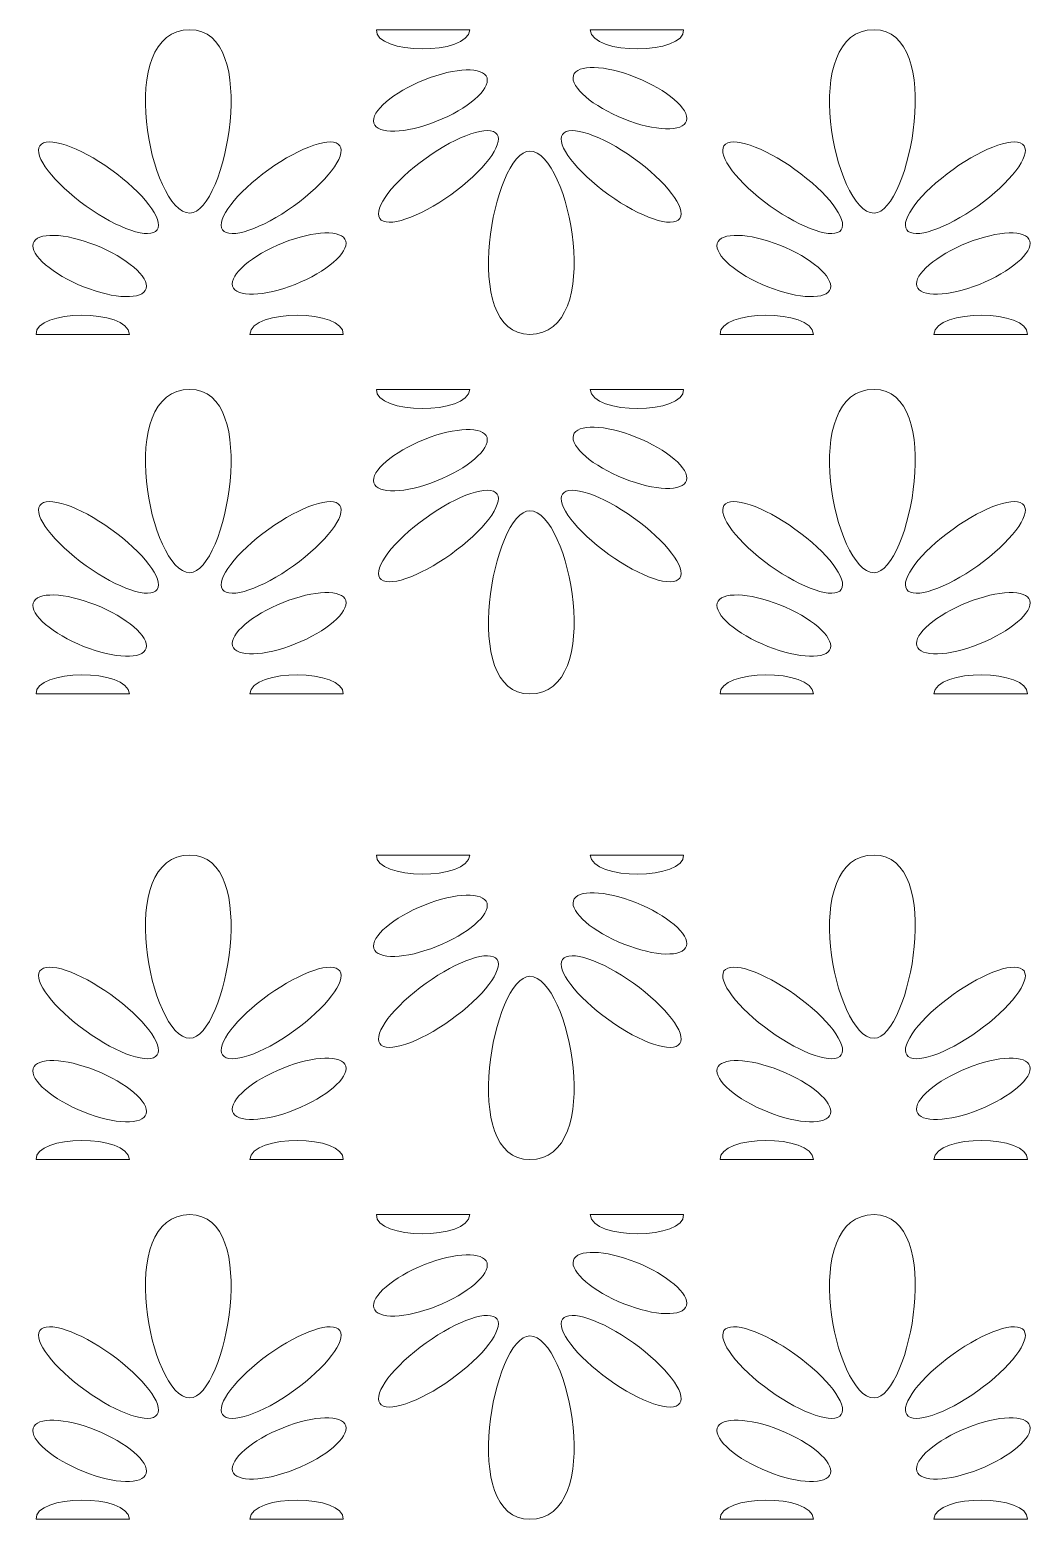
# Model space of a CAD drawing. Header units: centimetres. Extents: x -123 to 123, y -49 to 49.
# Drawn here: x -122.5 to -56.6, y -48.9 to 48.9 of the extents above; entities that cross this region are included whole.
import ezdxf

# ---------------------------------------------------------------- set-up
doc = ezdxf.new("R2010")
doc.units = ezdxf.units.CM
doc.header["$MEASUREMENT"] = 0
doc.layers.add('layer 1', color=7, linetype='Continuous')

msp = doc.modelspace()

# ---------------------------------------------------------------- linework, layer by layer
at = {"layer": 'layer 1', "color": 175, "lineweight": 9}
for points, knots in [([(-93.64413, 48.90033), (-93.74009, 47.18902), (-99.8676, 47.26418), (-99.77555, 48.90033), (-99.77555, 48.90033), (-99.77555, 48.90033), (-93.64413, 48.90033), (-93.64413, 48.90033)], [0, 0, 0, 0, 0.33333333, 0.33333333, 0.33333333, 0.33333333, 1, 1, 1, 1]), ([(-85.73761, 48.90033), (-85.64164, 47.18902), (-79.51414, 47.26418), (-79.60618, 48.90033), (-79.60618, 48.90033), (-79.60618, 48.90033), (-85.73761, 48.90033), (-85.73761, 48.90033)], [0, 0, 0, 0, 0.33333333, 0.33333333, 0.33333333, 0.33333333, 1, 1, 1, 1]), ([(-112.02555, 48.90032), (-107.3539, 48.90032), (-109.65173, 36.86578), (-112.02556, 36.86591), (-112.02556, 36.86591), (-114.64543, 36.86667), (-117.01391, 48.90032), (-112.02555, 48.90032)], [0, 0, 0, 0, 0.33333333, 0.33333333, 0.33333333, 0.33333333, 1, 1, 1, 1]), ([(-67.10219, 48.90032), (-62.43053, 48.90032), (-64.72836, 36.86578), (-67.10219, 36.86591), (-67.10219, 36.86591), (-69.72206, 36.86667), (-72.09054, 48.90032), (-67.10219, 48.90032)], [0, 0, 0, 0, 0.33333333, 0.33333333, 0.33333333, 0.33333333, 1, 1, 1, 1]), ([(-99.94069, 42.77137), (-100.15994, 43.52404), (-98.67528, 44.79755), (-96.62462, 45.61582), (-96.62462, 45.61582), (-94.57395, 46.4341), (-92.73383, 46.48728), (-92.51458, 45.73461), (-92.51458, 45.73461), (-92.29533, 44.98194), (-93.77999, 43.70843), (-95.83066, 42.89015), (-95.83066, 42.89015), (-97.88132, 42.07188), (-99.72145, 42.0187), (-99.94069, 42.77137)], [0, 0, 0, 0, 0.2, 0.2, 0.2, 0.2, 0.4, 0.4, 0.4, 0.4, 0.6, 0.6, 0.6, 0.6, 1, 1, 1, 1]), ([(-79.41541, 42.92927), (-79.19616, 43.68194), (-80.68082, 44.95545), (-82.73148, 45.77372), (-82.73148, 45.77372), (-84.78215, 46.592), (-86.62227, 46.64518), (-86.84152, 45.89251), (-86.84152, 45.89251), (-87.06077, 45.13983), (-85.57611, 43.86633), (-83.52544, 43.04805), (-83.52544, 43.04805), (-81.47478, 42.22978), (-79.63465, 42.17659), (-79.41541, 42.92927)], [0, 0, 0, 0, 0.2, 0.2, 0.2, 0.2, 0.4, 0.4, 0.4, 0.4, 0.6, 0.6, 0.6, 0.6, 1, 1, 1, 1]), ([(-91.95676, 42.1382), (-91.29446, 41.6321), (-92.43614, 39.93915), (-94.50679, 38.35687), (-94.50679, 38.35687), (-96.57744, 36.7746), (-98.79293, 35.90218), (-99.45524, 36.40827), (-99.45524, 36.40827), (-100.11754, 36.91437), (-98.97585, 38.60733), (-96.9052, 40.1896), (-96.9052, 40.1896), (-94.83456, 41.77188), (-92.61906, 42.64429), (-91.95676, 42.1382)], [0, 0, 0, 0, 0.2, 0.2, 0.2, 0.2, 0.4, 0.4, 0.4, 0.4, 0.6, 0.6, 0.6, 0.6, 1, 1, 1, 1]), ([(-87.45708, 42.13821), (-86.79478, 42.6443), (-84.57928, 41.77189), (-82.50864, 40.18961), (-82.50864, 40.18961), (-80.43799, 38.60734), (-79.2963, 36.91438), (-79.95861, 36.40829), (-79.95861, 36.40829), (-80.62091, 35.90219), (-82.8364, 36.77461), (-84.90705, 38.35688), (-84.90705, 38.35688), (-86.97769, 39.93915), (-88.11938, 41.63211), (-87.45708, 42.13821)], [0, 0, 0, 0, 0.2, 0.2, 0.2, 0.2, 0.4, 0.4, 0.4, 0.4, 0.6, 0.6, 0.6, 0.6, 1, 1, 1, 1]), ([(-114.2754, 35.66246), (-114.9377, 35.15637), (-117.15319, 36.02879), (-119.22384, 37.61106), (-119.22384, 37.61106), (-121.29448, 39.19333), (-122.43617, 40.88629), (-121.77387, 41.39239), (-121.77387, 41.39239), (-121.11157, 41.89848), (-118.89607, 41.02607), (-116.82543, 39.44379), (-116.82543, 39.44379), (-114.75478, 37.86152), (-113.61309, 36.16856), (-114.2754, 35.66246)], [0, 0, 0, 0, 0.2, 0.2, 0.2, 0.2, 0.4, 0.4, 0.4, 0.4, 0.6, 0.6, 0.6, 0.6, 1, 1, 1, 1]), ([(-109.77572, 35.66247), (-110.43802, 36.16857), (-109.29633, 37.86153), (-107.22568, 39.4438), (-107.22568, 39.4438), (-105.15503, 41.02608), (-102.93954, 41.89849), (-102.27724, 41.3924), (-102.27724, 41.3924), (-101.61493, 40.8863), (-102.75662, 39.19334), (-104.82727, 37.61107), (-104.82727, 37.61107), (-106.89792, 36.02879), (-109.11341, 35.15638), (-109.77572, 35.66247)], [0, 0, 0, 0, 0.2, 0.2, 0.2, 0.2, 0.4, 0.4, 0.4, 0.4, 0.6, 0.6, 0.6, 0.6, 1, 1, 1, 1]), ([(-69.35203, 35.66246), (-70.01433, 35.15637), (-72.22982, 36.02879), (-74.30047, 37.61106), (-74.30047, 37.61106), (-76.37111, 39.19333), (-77.5128, 40.88629), (-76.8505, 41.39239), (-76.8505, 41.39239), (-76.1882, 41.89848), (-73.9727, 41.02607), (-71.90206, 39.44379), (-71.90206, 39.44379), (-69.83141, 37.86152), (-68.68973, 36.16856), (-69.35203, 35.66246)], [0, 0, 0, 0, 0.2, 0.2, 0.2, 0.2, 0.4, 0.4, 0.4, 0.4, 0.6, 0.6, 0.6, 0.6, 1, 1, 1, 1]), ([(-64.85235, 35.66247), (-65.51465, 36.16857), (-64.37296, 37.86153), (-62.30231, 39.4438), (-62.30231, 39.4438), (-60.23167, 41.02608), (-58.01617, 41.89849), (-57.35387, 41.3924), (-57.35387, 41.3924), (-56.69157, 40.8863), (-57.83325, 39.19334), (-59.9039, 37.61107), (-59.9039, 37.61107), (-61.97455, 36.02879), (-64.19004, 35.15638), (-64.85235, 35.66247)], [0, 0, 0, 0, 0.2, 0.2, 0.2, 0.2, 0.4, 0.4, 0.4, 0.4, 0.6, 0.6, 0.6, 0.6, 1, 1, 1, 1]), ([(-89.70692, 28.90035), (-94.37857, 28.90035), (-92.08075, 40.93489), (-89.70692, 40.93476), (-89.70692, 40.93476), (-87.08705, 40.934), (-84.71856, 28.90035), (-89.70692, 28.90035)], [0, 0, 0, 0, 0.33333333, 0.33333333, 0.33333333, 0.33333333, 1, 1, 1, 1]), ([(-122.31707, 34.8714), (-122.53631, 34.11873), (-121.05166, 32.84523), (-119.00099, 32.02695), (-119.00099, 32.02695), (-116.95033, 31.20867), (-115.1102, 31.15549), (-114.89095, 31.90816), (-114.89095, 31.90816), (-114.67171, 32.66084), (-116.15637, 33.93434), (-118.20703, 34.75262), (-118.20703, 34.75262), (-120.2577, 35.5709), (-122.09782, 35.62408), (-122.31707, 34.8714)], [0, 0, 0, 0, 0.2, 0.2, 0.2, 0.2, 0.4, 0.4, 0.4, 0.4, 0.6, 0.6, 0.6, 0.6, 1, 1, 1, 1]), ([(-101.79178, 35.0293), (-101.57253, 34.27663), (-103.05719, 33.00312), (-105.10786, 32.18485), (-105.10786, 32.18485), (-107.15852, 31.36657), (-108.99865, 31.31339), (-109.21789, 32.06606), (-109.21789, 32.06606), (-109.43714, 32.81874), (-107.95248, 34.09224), (-105.90182, 34.91052), (-105.90182, 34.91052), (-103.85115, 35.72879), (-102.01103, 35.78197), (-101.79178, 35.0293)], [0, 0, 0, 0, 0.2, 0.2, 0.2, 0.2, 0.4, 0.4, 0.4, 0.4, 0.6, 0.6, 0.6, 0.6, 1, 1, 1, 1]), ([(-77.3937, 34.8714), (-77.61294, 34.11873), (-76.12829, 32.84523), (-74.07762, 32.02695), (-74.07762, 32.02695), (-72.02696, 31.20867), (-70.18683, 31.15549), (-69.96758, 31.90816), (-69.96758, 31.90816), (-69.74834, 32.66084), (-71.233, 33.93434), (-73.28366, 34.75262), (-73.28366, 34.75262), (-75.33433, 35.5709), (-77.17445, 35.62408), (-77.3937, 34.8714)], [0, 0, 0, 0, 0.2, 0.2, 0.2, 0.2, 0.4, 0.4, 0.4, 0.4, 0.6, 0.6, 0.6, 0.6, 1, 1, 1, 1]), ([(-56.86841, 35.0293), (-56.64916, 34.27663), (-58.13382, 33.00312), (-60.18449, 32.18485), (-60.18449, 32.18485), (-62.23515, 31.36657), (-64.07528, 31.31339), (-64.29452, 32.06606), (-64.29452, 32.06606), (-64.51377, 32.81874), (-63.02911, 34.09224), (-60.97845, 34.91052), (-60.97845, 34.91052), (-58.92778, 35.72879), (-57.08766, 35.78197), (-56.86841, 35.0293)], [0, 0, 0, 0, 0.2, 0.2, 0.2, 0.2, 0.4, 0.4, 0.4, 0.4, 0.6, 0.6, 0.6, 0.6, 1, 1, 1, 1]), ([(-115.99487, 28.90034), (-116.09083, 30.61165), (-122.21834, 30.53649), (-122.12629, 28.90034), (-122.12629, 28.90034), (-122.12629, 28.90034), (-115.99487, 28.90034), (-115.99487, 28.90034)], [0, 0, 0, 0, 0.33333333, 0.33333333, 0.33333333, 0.33333333, 1, 1, 1, 1]), ([(-108.08834, 28.90034), (-107.99238, 30.61165), (-101.86487, 30.53649), (-101.95692, 28.90034), (-101.95692, 28.90034), (-101.95692, 28.90034), (-108.08834, 28.90034), (-108.08834, 28.90034)], [0, 0, 0, 0, 0.33333333, 0.33333333, 0.33333333, 0.33333333, 1, 1, 1, 1]), ([(-71.0715, 28.90034), (-71.16746, 30.61165), (-77.29497, 30.53649), (-77.20292, 28.90034), (-77.20292, 28.90034), (-77.20292, 28.90034), (-71.0715, 28.90034), (-71.0715, 28.90034)], [0, 0, 0, 0, 0.33333333, 0.33333333, 0.33333333, 0.33333333, 1, 1, 1, 1]), ([(-63.16497, 28.90034), (-63.06901, 30.61165), (-56.94151, 30.53649), (-57.03355, 28.90034), (-57.03355, 28.90034), (-57.03355, 28.90034), (-63.16497, 28.90034), (-63.16497, 28.90034)], [0, 0, 0, 0, 0.33333333, 0.33333333, 0.33333333, 0.33333333, 1, 1, 1, 1]), ([(-112.02555, 25.28634), (-107.3539, 25.28634), (-109.65173, 13.2518), (-112.02556, 13.25193), (-112.02556, 13.25193), (-114.64543, 13.25269), (-117.01391, 25.28634), (-112.02555, 25.28634)], [0, 0, 0, 0, 0.33333333, 0.33333333, 0.33333333, 0.33333333, 1, 1, 1, 1]), ([(-93.64413, 25.28635), (-93.74009, 23.57504), (-99.8676, 23.6502), (-99.77555, 25.28635), (-99.77555, 25.28635), (-99.77555, 25.28635), (-93.64413, 25.28635), (-93.64413, 25.28635)], [0, 0, 0, 0, 0.33333333, 0.33333333, 0.33333333, 0.33333333, 1, 1, 1, 1]), ([(-85.73761, 25.28635), (-85.64164, 23.57504), (-79.51414, 23.6502), (-79.60618, 25.28635), (-79.60618, 25.28635), (-79.60618, 25.28635), (-85.73761, 25.28635), (-85.73761, 25.28635)], [0, 0, 0, 0, 0.33333333, 0.33333333, 0.33333333, 0.33333333, 1, 1, 1, 1]), ([(-67.10219, 25.28634), (-62.43053, 25.28634), (-64.72836, 13.2518), (-67.10219, 13.25193), (-67.10219, 13.25193), (-69.72206, 13.25269), (-72.09054, 25.28634), (-67.10219, 25.28634)], [0, 0, 0, 0, 0.33333333, 0.33333333, 0.33333333, 0.33333333, 1, 1, 1, 1]), ([(-99.94069, 19.15739), (-100.15994, 19.91006), (-98.67528, 21.18357), (-96.62462, 22.00184), (-96.62462, 22.00184), (-94.57395, 22.82012), (-92.73383, 22.8733), (-92.51458, 22.12063), (-92.51458, 22.12063), (-92.29533, 21.36796), (-93.77999, 20.09445), (-95.83066, 19.27617), (-95.83066, 19.27617), (-97.88132, 18.4579), (-99.72145, 18.40472), (-99.94069, 19.15739)], [0, 0, 0, 0, 0.2, 0.2, 0.2, 0.2, 0.4, 0.4, 0.4, 0.4, 0.6, 0.6, 0.6, 0.6, 1, 1, 1, 1]), ([(-79.41541, 19.31529), (-79.19616, 20.06796), (-80.68082, 21.34147), (-82.73148, 22.15974), (-82.73148, 22.15974), (-84.78215, 22.97802), (-86.62227, 23.0312), (-86.84152, 22.27853), (-86.84152, 22.27853), (-87.06077, 21.52585), (-85.57611, 20.25235), (-83.52544, 19.43407), (-83.52544, 19.43407), (-81.47478, 18.6158), (-79.63465, 18.56261), (-79.41541, 19.31529)], [0, 0, 0, 0, 0.2, 0.2, 0.2, 0.2, 0.4, 0.4, 0.4, 0.4, 0.6, 0.6, 0.6, 0.6, 1, 1, 1, 1]), ([(-91.95676, 18.52422), (-91.29446, 18.01812), (-92.43614, 16.32517), (-94.50679, 14.74289), (-94.50679, 14.74289), (-96.57744, 13.16062), (-98.79293, 12.2882), (-99.45524, 12.79429), (-99.45524, 12.79429), (-100.11754, 13.30039), (-98.97585, 14.99335), (-96.9052, 16.57562), (-96.9052, 16.57562), (-94.83456, 18.1579), (-92.61906, 19.03031), (-91.95676, 18.52422)], [0, 0, 0, 0, 0.2, 0.2, 0.2, 0.2, 0.4, 0.4, 0.4, 0.4, 0.6, 0.6, 0.6, 0.6, 1, 1, 1, 1]), ([(-87.45708, 18.52423), (-86.79478, 19.03032), (-84.57928, 18.15791), (-82.50864, 16.57563), (-82.50864, 16.57563), (-80.43799, 14.99336), (-79.2963, 13.3004), (-79.95861, 12.79431), (-79.95861, 12.79431), (-80.62091, 12.28821), (-82.8364, 13.16063), (-84.90705, 14.7429), (-84.90705, 14.7429), (-86.97769, 16.32517), (-88.11938, 18.01813), (-87.45708, 18.52423)], [0, 0, 0, 0, 0.2, 0.2, 0.2, 0.2, 0.4, 0.4, 0.4, 0.4, 0.6, 0.6, 0.6, 0.6, 1, 1, 1, 1]), ([(-114.2754, 12.04848), (-114.9377, 11.54239), (-117.15319, 12.41481), (-119.22384, 13.99708), (-119.22384, 13.99708), (-121.29448, 15.57935), (-122.43617, 17.27231), (-121.77387, 17.77841), (-121.77387, 17.77841), (-121.11157, 18.2845), (-118.89607, 17.41209), (-116.82543, 15.82981), (-116.82543, 15.82981), (-114.75478, 14.24754), (-113.61309, 12.55458), (-114.2754, 12.04848)], [0, 0, 0, 0, 0.2, 0.2, 0.2, 0.2, 0.4, 0.4, 0.4, 0.4, 0.6, 0.6, 0.6, 0.6, 1, 1, 1, 1]), ([(-109.77572, 12.04849), (-110.43802, 12.55459), (-109.29633, 14.24755), (-107.22568, 15.82982), (-107.22568, 15.82982), (-105.15503, 17.4121), (-102.93954, 18.28451), (-102.27724, 17.77842), (-102.27724, 17.77842), (-101.61493, 17.27232), (-102.75662, 15.57936), (-104.82727, 13.99709), (-104.82727, 13.99709), (-106.89792, 12.41481), (-109.11341, 11.5424), (-109.77572, 12.04849)], [0, 0, 0, 0, 0.2, 0.2, 0.2, 0.2, 0.4, 0.4, 0.4, 0.4, 0.6, 0.6, 0.6, 0.6, 1, 1, 1, 1]), ([(-69.35203, 12.04848), (-70.01433, 11.54239), (-72.22982, 12.41481), (-74.30047, 13.99708), (-74.30047, 13.99708), (-76.37111, 15.57935), (-77.5128, 17.27231), (-76.8505, 17.77841), (-76.8505, 17.77841), (-76.1882, 18.2845), (-73.9727, 17.41209), (-71.90206, 15.82981), (-71.90206, 15.82981), (-69.83141, 14.24754), (-68.68973, 12.55458), (-69.35203, 12.04848)], [0, 0, 0, 0, 0.2, 0.2, 0.2, 0.2, 0.4, 0.4, 0.4, 0.4, 0.6, 0.6, 0.6, 0.6, 1, 1, 1, 1]), ([(-64.85235, 12.04849), (-65.51465, 12.55459), (-64.37296, 14.24755), (-62.30231, 15.82982), (-62.30231, 15.82982), (-60.23167, 17.4121), (-58.01617, 18.28451), (-57.35387, 17.77842), (-57.35387, 17.77842), (-56.69157, 17.27232), (-57.83325, 15.57936), (-59.9039, 13.99709), (-59.9039, 13.99709), (-61.97455, 12.41481), (-64.19004, 11.5424), (-64.85235, 12.04849)], [0, 0, 0, 0, 0.2, 0.2, 0.2, 0.2, 0.4, 0.4, 0.4, 0.4, 0.6, 0.6, 0.6, 0.6, 1, 1, 1, 1]), ([(-89.70692, 5.28637), (-94.37857, 5.28637), (-92.08075, 17.32091), (-89.70692, 17.32078), (-89.70692, 17.32078), (-87.08705, 17.32002), (-84.71856, 5.28637), (-89.70692, 5.28637)], [0, 0, 0, 0, 0.33333333, 0.33333333, 0.33333333, 0.33333333, 1, 1, 1, 1]), ([(-122.31707, 11.25742), (-122.53631, 10.50475), (-121.05166, 9.23125), (-119.00099, 8.41297), (-119.00099, 8.41297), (-116.95033, 7.59469), (-115.1102, 7.54151), (-114.89095, 8.29418), (-114.89095, 8.29418), (-114.67171, 9.04686), (-116.15637, 10.32036), (-118.20703, 11.13864), (-118.20703, 11.13864), (-120.2577, 11.95692), (-122.09782, 12.0101), (-122.31707, 11.25742)], [0, 0, 0, 0, 0.2, 0.2, 0.2, 0.2, 0.4, 0.4, 0.4, 0.4, 0.6, 0.6, 0.6, 0.6, 1, 1, 1, 1]), ([(-101.79178, 11.41532), (-101.57253, 10.66265), (-103.05719, 9.38914), (-105.10786, 8.57087), (-105.10786, 8.57087), (-107.15852, 7.75259), (-108.99865, 7.69941), (-109.21789, 8.45208), (-109.21789, 8.45208), (-109.43714, 9.20476), (-107.95248, 10.47826), (-105.90182, 11.29654), (-105.90182, 11.29654), (-103.85115, 12.11481), (-102.01103, 12.16799), (-101.79178, 11.41532)], [0, 0, 0, 0, 0.2, 0.2, 0.2, 0.2, 0.4, 0.4, 0.4, 0.4, 0.6, 0.6, 0.6, 0.6, 1, 1, 1, 1]), ([(-77.3937, 11.25742), (-77.61294, 10.50475), (-76.12829, 9.23125), (-74.07762, 8.41297), (-74.07762, 8.41297), (-72.02696, 7.59469), (-70.18683, 7.54151), (-69.96758, 8.29418), (-69.96758, 8.29418), (-69.74834, 9.04686), (-71.233, 10.32036), (-73.28366, 11.13864), (-73.28366, 11.13864), (-75.33433, 11.95692), (-77.17445, 12.0101), (-77.3937, 11.25742)], [0, 0, 0, 0, 0.2, 0.2, 0.2, 0.2, 0.4, 0.4, 0.4, 0.4, 0.6, 0.6, 0.6, 0.6, 1, 1, 1, 1]), ([(-56.86841, 11.41532), (-56.64916, 10.66265), (-58.13382, 9.38914), (-60.18449, 8.57087), (-60.18449, 8.57087), (-62.23515, 7.75259), (-64.07528, 7.69941), (-64.29452, 8.45208), (-64.29452, 8.45208), (-64.51377, 9.20476), (-63.02911, 10.47826), (-60.97845, 11.29654), (-60.97845, 11.29654), (-58.92778, 12.11481), (-57.08766, 12.16799), (-56.86841, 11.41532)], [0, 0, 0, 0, 0.2, 0.2, 0.2, 0.2, 0.4, 0.4, 0.4, 0.4, 0.6, 0.6, 0.6, 0.6, 1, 1, 1, 1]), ([(-115.99487, 5.28636), (-116.09083, 6.99767), (-122.21834, 6.92251), (-122.12629, 5.28636), (-122.12629, 5.28636), (-122.12629, 5.28636), (-115.99487, 5.28636), (-115.99487, 5.28636)], [0, 0, 0, 0, 0.33333333, 0.33333333, 0.33333333, 0.33333333, 1, 1, 1, 1]), ([(-108.08834, 5.28636), (-107.99238, 6.99767), (-101.86487, 6.92251), (-101.95692, 5.28636), (-101.95692, 5.28636), (-101.95692, 5.28636), (-108.08834, 5.28636), (-108.08834, 5.28636)], [0, 0, 0, 0, 0.33333333, 0.33333333, 0.33333333, 0.33333333, 1, 1, 1, 1]), ([(-71.0715, 5.28636), (-71.16746, 6.99767), (-77.29497, 6.92251), (-77.20292, 5.28636), (-77.20292, 5.28636), (-77.20292, 5.28636), (-71.0715, 5.28636), (-71.0715, 5.28636)], [0, 0, 0, 0, 0.33333333, 0.33333333, 0.33333333, 0.33333333, 1, 1, 1, 1]), ([(-63.16497, 5.28636), (-63.06901, 6.99767), (-56.94151, 6.92251), (-57.03355, 5.28636), (-57.03355, 5.28636), (-57.03355, 5.28636), (-63.16497, 5.28636), (-63.16497, 5.28636)], [0, 0, 0, 0, 0.33333333, 0.33333333, 0.33333333, 0.33333333, 1, 1, 1, 1])]:
    msp.add_open_spline(points, degree=3, knots=knots, dxfattribs=at)
at = {"layer": 'layer 1', "color": 240, "lineweight": 9}
for points, knots in [([(-112.02555, -5.28637), (-107.3539, -5.28637), (-109.65173, -17.32091), (-112.02556, -17.32078), (-112.02556, -17.32078), (-114.64543, -17.32002), (-117.01391, -5.28637), (-112.02555, -5.28637)], [0, 0, 0, 0, 0.33333333, 0.33333333, 0.33333333, 0.33333333, 1, 1, 1, 1]), ([(-93.64413, -5.28636), (-93.74009, -6.99767), (-99.8676, -6.92251), (-99.77555, -5.28636), (-99.77555, -5.28636), (-99.77555, -5.28636), (-93.64413, -5.28636), (-93.64413, -5.28636)], [0, 0, 0, 0, 0.33333333, 0.33333333, 0.33333333, 0.33333333, 1, 1, 1, 1]), ([(-85.73761, -5.28636), (-85.64164, -6.99767), (-79.51414, -6.92251), (-79.60618, -5.28636), (-79.60618, -5.28636), (-79.60618, -5.28636), (-85.73761, -5.28636), (-85.73761, -5.28636)], [0, 0, 0, 0, 0.33333333, 0.33333333, 0.33333333, 0.33333333, 1, 1, 1, 1]), ([(-67.10219, -5.28637), (-62.43053, -5.28637), (-64.72836, -17.32091), (-67.10219, -17.32078), (-67.10219, -17.32078), (-69.72206, -17.32002), (-72.09054, -5.28637), (-67.10219, -5.28637)], [0, 0, 0, 0, 0.33333333, 0.33333333, 0.33333333, 0.33333333, 1, 1, 1, 1]), ([(-99.94069, -11.41532), (-100.15994, -10.66265), (-98.67528, -9.38914), (-96.62462, -8.57087), (-96.62462, -8.57087), (-94.57395, -7.75259), (-92.73383, -7.69941), (-92.51458, -8.45208), (-92.51458, -8.45208), (-92.29533, -9.20475), (-93.77999, -10.47826), (-95.83066, -11.29654), (-95.83066, -11.29654), (-97.88132, -12.11481), (-99.72145, -12.16799), (-99.94069, -11.41532)], [0, 0, 0, 0, 0.2, 0.2, 0.2, 0.2, 0.4, 0.4, 0.4, 0.4, 0.6, 0.6, 0.6, 0.6, 1, 1, 1, 1]), ([(-79.41541, -11.25742), (-79.19616, -10.50475), (-80.68082, -9.23124), (-82.73148, -8.41297), (-82.73148, -8.41297), (-84.78215, -7.59469), (-86.62227, -7.54151), (-86.84152, -8.29418), (-86.84152, -8.29418), (-87.06077, -9.04686), (-85.57611, -10.32036), (-83.52544, -11.13864), (-83.52544, -11.13864), (-81.47478, -11.95691), (-79.63465, -12.0101), (-79.41541, -11.25742)], [0, 0, 0, 0, 0.2, 0.2, 0.2, 0.2, 0.4, 0.4, 0.4, 0.4, 0.6, 0.6, 0.6, 0.6, 1, 1, 1, 1]), ([(-91.95676, -12.04849), (-91.29446, -12.55459), (-92.43614, -14.24754), (-94.50679, -15.82982), (-94.50679, -15.82982), (-96.57744, -17.41209), (-98.79293, -18.28451), (-99.45524, -17.77842), (-99.45524, -17.77842), (-100.11754, -17.27232), (-98.97585, -15.57936), (-96.9052, -13.99709), (-96.9052, -13.99709), (-94.83456, -12.41481), (-92.61906, -11.5424), (-91.95676, -12.04849)], [0, 0, 0, 0, 0.2, 0.2, 0.2, 0.2, 0.4, 0.4, 0.4, 0.4, 0.6, 0.6, 0.6, 0.6, 1, 1, 1, 1]), ([(-87.45708, -12.04848), (-86.79478, -11.54239), (-84.57928, -12.4148), (-82.50864, -13.99708), (-82.50864, -13.99708), (-80.43799, -15.57935), (-79.2963, -17.27231), (-79.95861, -17.7784), (-79.95861, -17.7784), (-80.62091, -18.2845), (-82.8364, -17.41208), (-84.90705, -15.82981), (-84.90705, -15.82981), (-86.97769, -14.24754), (-88.11938, -12.55458), (-87.45708, -12.04848)], [0, 0, 0, 0, 0.2, 0.2, 0.2, 0.2, 0.4, 0.4, 0.4, 0.4, 0.6, 0.6, 0.6, 0.6, 1, 1, 1, 1]), ([(-114.2754, -18.52423), (-114.9377, -19.03032), (-117.15319, -18.1579), (-119.22384, -16.57563), (-119.22384, -16.57563), (-121.29448, -14.99336), (-122.43617, -13.3004), (-121.77387, -12.7943), (-121.77387, -12.7943), (-121.11157, -12.28821), (-118.89607, -13.16062), (-116.82543, -14.7429), (-116.82543, -14.7429), (-114.75478, -16.32517), (-113.61309, -18.01813), (-114.2754, -18.52423)], [0, 0, 0, 0, 0.2, 0.2, 0.2, 0.2, 0.4, 0.4, 0.4, 0.4, 0.6, 0.6, 0.6, 0.6, 1, 1, 1, 1]), ([(-109.77572, -18.52422), (-110.43802, -18.01812), (-109.29633, -16.32516), (-107.22568, -14.74289), (-107.22568, -14.74289), (-105.15503, -13.16061), (-102.93954, -12.2882), (-102.27724, -12.79429), (-102.27724, -12.79429), (-101.61493, -13.30039), (-102.75662, -14.99335), (-104.82727, -16.57562), (-104.82727, -16.57562), (-106.89792, -18.1579), (-109.11341, -19.03031), (-109.77572, -18.52422)], [0, 0, 0, 0, 0.2, 0.2, 0.2, 0.2, 0.4, 0.4, 0.4, 0.4, 0.6, 0.6, 0.6, 0.6, 1, 1, 1, 1]), ([(-69.35203, -18.52423), (-70.01433, -19.03032), (-72.22982, -18.1579), (-74.30047, -16.57563), (-74.30047, -16.57563), (-76.37111, -14.99336), (-77.5128, -13.3004), (-76.8505, -12.7943), (-76.8505, -12.7943), (-76.1882, -12.28821), (-73.9727, -13.16062), (-71.90206, -14.7429), (-71.90206, -14.7429), (-69.83141, -16.32517), (-68.68973, -18.01813), (-69.35203, -18.52423)], [0, 0, 0, 0, 0.2, 0.2, 0.2, 0.2, 0.4, 0.4, 0.4, 0.4, 0.6, 0.6, 0.6, 0.6, 1, 1, 1, 1]), ([(-64.85235, -18.52422), (-65.51465, -18.01812), (-64.37296, -16.32516), (-62.30231, -14.74289), (-62.30231, -14.74289), (-60.23167, -13.16061), (-58.01617, -12.2882), (-57.35387, -12.79429), (-57.35387, -12.79429), (-56.69157, -13.30039), (-57.83325, -14.99335), (-59.9039, -16.57562), (-59.9039, -16.57562), (-61.97455, -18.1579), (-64.19004, -19.03031), (-64.85235, -18.52422)], [0, 0, 0, 0, 0.2, 0.2, 0.2, 0.2, 0.4, 0.4, 0.4, 0.4, 0.6, 0.6, 0.6, 0.6, 1, 1, 1, 1]), ([(-89.70692, -25.28634), (-94.37857, -25.28634), (-92.08075, -13.2518), (-89.70692, -13.25193), (-89.70692, -13.25193), (-87.08705, -13.25269), (-84.71856, -25.28634), (-89.70692, -25.28634)], [0, 0, 0, 0, 0.33333333, 0.33333333, 0.33333333, 0.33333333, 1, 1, 1, 1]), ([(-122.31707, -19.31529), (-122.53631, -20.06796), (-121.05166, -21.34146), (-119.00099, -22.15974), (-119.00099, -22.15974), (-116.95033, -22.97802), (-115.1102, -23.0312), (-114.89095, -22.27853), (-114.89095, -22.27853), (-114.67171, -21.52585), (-116.15637, -20.25235), (-118.20703, -19.43407), (-118.20703, -19.43407), (-120.2577, -18.61579), (-122.09782, -18.56261), (-122.31707, -19.31529)], [0, 0, 0, 0, 0.2, 0.2, 0.2, 0.2, 0.4, 0.4, 0.4, 0.4, 0.6, 0.6, 0.6, 0.6, 1, 1, 1, 1]), ([(-101.79178, -19.15739), (-101.57253, -19.91006), (-103.05719, -21.18357), (-105.10786, -22.00184), (-105.10786, -22.00184), (-107.15852, -22.82012), (-108.99865, -22.8733), (-109.21789, -22.12063), (-109.21789, -22.12063), (-109.43714, -21.36795), (-107.95248, -20.09445), (-105.90182, -19.27617), (-105.90182, -19.27617), (-103.85115, -18.4579), (-102.01103, -18.40472), (-101.79178, -19.15739)], [0, 0, 0, 0, 0.2, 0.2, 0.2, 0.2, 0.4, 0.4, 0.4, 0.4, 0.6, 0.6, 0.6, 0.6, 1, 1, 1, 1]), ([(-77.3937, -19.31529), (-77.61294, -20.06796), (-76.12829, -21.34146), (-74.07762, -22.15974), (-74.07762, -22.15974), (-72.02696, -22.97802), (-70.18683, -23.0312), (-69.96758, -22.27853), (-69.96758, -22.27853), (-69.74834, -21.52585), (-71.233, -20.25235), (-73.28366, -19.43407), (-73.28366, -19.43407), (-75.33433, -18.61579), (-77.17445, -18.56261), (-77.3937, -19.31529)], [0, 0, 0, 0, 0.2, 0.2, 0.2, 0.2, 0.4, 0.4, 0.4, 0.4, 0.6, 0.6, 0.6, 0.6, 1, 1, 1, 1]), ([(-56.86841, -19.15739), (-56.64916, -19.91006), (-58.13382, -21.18357), (-60.18449, -22.00184), (-60.18449, -22.00184), (-62.23515, -22.82012), (-64.07528, -22.8733), (-64.29452, -22.12063), (-64.29452, -22.12063), (-64.51377, -21.36795), (-63.02911, -20.09445), (-60.97845, -19.27617), (-60.97845, -19.27617), (-58.92778, -18.4579), (-57.08766, -18.40472), (-56.86841, -19.15739)], [0, 0, 0, 0, 0.2, 0.2, 0.2, 0.2, 0.4, 0.4, 0.4, 0.4, 0.6, 0.6, 0.6, 0.6, 1, 1, 1, 1]), ([(-115.99487, -25.28635), (-116.09083, -23.57504), (-122.21834, -23.6502), (-122.12629, -25.28635), (-122.12629, -25.28635), (-122.12629, -25.28635), (-115.99487, -25.28635), (-115.99487, -25.28635)], [0, 0, 0, 0, 0.33333333, 0.33333333, 0.33333333, 0.33333333, 1, 1, 1, 1]), ([(-108.08834, -25.28635), (-107.99238, -23.57504), (-101.86487, -23.6502), (-101.95692, -25.28635), (-101.95692, -25.28635), (-101.95692, -25.28635), (-108.08834, -25.28635), (-108.08834, -25.28635)], [0, 0, 0, 0, 0.33333333, 0.33333333, 0.33333333, 0.33333333, 1, 1, 1, 1]), ([(-71.0715, -25.28635), (-71.16746, -23.57504), (-77.29497, -23.6502), (-77.20292, -25.28635), (-77.20292, -25.28635), (-77.20292, -25.28635), (-71.0715, -25.28635), (-71.0715, -25.28635)], [0, 0, 0, 0, 0.33333333, 0.33333333, 0.33333333, 0.33333333, 1, 1, 1, 1]), ([(-63.16497, -25.28635), (-63.06901, -23.57504), (-56.94151, -23.6502), (-57.03355, -25.28635), (-57.03355, -25.28635), (-57.03355, -25.28635), (-63.16497, -25.28635), (-63.16497, -25.28635)], [0, 0, 0, 0, 0.33333333, 0.33333333, 0.33333333, 0.33333333, 1, 1, 1, 1]), ([(-112.02555, -28.90035), (-107.3539, -28.90035), (-109.65173, -40.93489), (-112.02556, -40.93476), (-112.02556, -40.93476), (-114.64543, -40.934), (-117.01391, -28.90035), (-112.02555, -28.90035)], [0, 0, 0, 0, 0.33333333, 0.33333333, 0.33333333, 0.33333333, 1, 1, 1, 1]), ([(-93.64413, -28.90034), (-93.74009, -30.61165), (-99.8676, -30.53649), (-99.77555, -28.90034), (-99.77555, -28.90034), (-99.77555, -28.90034), (-93.64413, -28.90034), (-93.64413, -28.90034)], [0, 0, 0, 0, 0.33333333, 0.33333333, 0.33333333, 0.33333333, 1, 1, 1, 1]), ([(-85.73761, -28.90034), (-85.64164, -30.61165), (-79.51414, -30.53649), (-79.60618, -28.90034), (-79.60618, -28.90034), (-79.60618, -28.90034), (-85.73761, -28.90034), (-85.73761, -28.90034)], [0, 0, 0, 0, 0.33333333, 0.33333333, 0.33333333, 0.33333333, 1, 1, 1, 1]), ([(-67.10219, -28.90035), (-62.43053, -28.90035), (-64.72836, -40.93489), (-67.10219, -40.93476), (-67.10219, -40.93476), (-69.72206, -40.934), (-72.09054, -28.90035), (-67.10219, -28.90035)], [0, 0, 0, 0, 0.33333333, 0.33333333, 0.33333333, 0.33333333, 1, 1, 1, 1]), ([(-79.41541, -34.8714), (-79.19616, -34.11873), (-80.68082, -32.84522), (-82.73148, -32.02695), (-82.73148, -32.02695), (-84.78215, -31.20867), (-86.62227, -31.15549), (-86.84152, -31.90816), (-86.84152, -31.90816), (-87.06077, -32.66084), (-85.57611, -33.93434), (-83.52544, -34.75262), (-83.52544, -34.75262), (-81.47478, -35.57089), (-79.63465, -35.62408), (-79.41541, -34.8714)], [0, 0, 0, 0, 0.2, 0.2, 0.2, 0.2, 0.4, 0.4, 0.4, 0.4, 0.6, 0.6, 0.6, 0.6, 1, 1, 1, 1]), ([(-99.94069, -35.0293), (-100.15994, -34.27663), (-98.67528, -33.00312), (-96.62462, -32.18485), (-96.62462, -32.18485), (-94.57395, -31.36657), (-92.73383, -31.31339), (-92.51458, -32.06606), (-92.51458, -32.06606), (-92.29533, -32.81873), (-93.77999, -34.09224), (-95.83066, -34.91052), (-95.83066, -34.91052), (-97.88132, -35.72879), (-99.72145, -35.78197), (-99.94069, -35.0293)], [0, 0, 0, 0, 0.2, 0.2, 0.2, 0.2, 0.4, 0.4, 0.4, 0.4, 0.6, 0.6, 0.6, 0.6, 1, 1, 1, 1]), ([(-91.95676, -35.66247), (-91.29446, -36.16857), (-92.43614, -37.86152), (-94.50679, -39.4438), (-94.50679, -39.4438), (-96.57744, -41.02607), (-98.79293, -41.89849), (-99.45524, -41.3924), (-99.45524, -41.3924), (-100.11754, -40.8863), (-98.97585, -39.19334), (-96.9052, -37.61107), (-96.9052, -37.61107), (-94.83456, -36.02879), (-92.61906, -35.15638), (-91.95676, -35.66247)], [0, 0, 0, 0, 0.2, 0.2, 0.2, 0.2, 0.4, 0.4, 0.4, 0.4, 0.6, 0.6, 0.6, 0.6, 1, 1, 1, 1]), ([(-87.45708, -35.66246), (-86.79478, -35.15637), (-84.57928, -36.02878), (-82.50864, -37.61106), (-82.50864, -37.61106), (-80.43799, -39.19333), (-79.2963, -40.88629), (-79.95861, -41.39238), (-79.95861, -41.39238), (-80.62091, -41.89848), (-82.8364, -41.02606), (-84.90705, -39.44379), (-84.90705, -39.44379), (-86.97769, -37.86152), (-88.11938, -36.16856), (-87.45708, -35.66246)], [0, 0, 0, 0, 0.2, 0.2, 0.2, 0.2, 0.4, 0.4, 0.4, 0.4, 0.6, 0.6, 0.6, 0.6, 1, 1, 1, 1]), ([(-114.2754, -42.13821), (-114.9377, -42.6443), (-117.15319, -41.77188), (-119.22384, -40.18961), (-119.22384, -40.18961), (-121.29448, -38.60734), (-122.43617, -36.91438), (-121.77387, -36.40828), (-121.77387, -36.40828), (-121.11157, -35.90219), (-118.89607, -36.7746), (-116.82543, -38.35688), (-116.82543, -38.35688), (-114.75478, -39.93915), (-113.61309, -41.63211), (-114.2754, -42.13821)], [0, 0, 0, 0, 0.2, 0.2, 0.2, 0.2, 0.4, 0.4, 0.4, 0.4, 0.6, 0.6, 0.6, 0.6, 1, 1, 1, 1]), ([(-109.77572, -42.1382), (-110.43802, -41.6321), (-109.29633, -39.93914), (-107.22568, -38.35687), (-107.22568, -38.35687), (-105.15503, -36.77459), (-102.93954, -35.90218), (-102.27724, -36.40827), (-102.27724, -36.40827), (-101.61493, -36.91437), (-102.75662, -38.60733), (-104.82727, -40.1896), (-104.82727, -40.1896), (-106.89792, -41.77188), (-109.11341, -42.64429), (-109.77572, -42.1382)], [0, 0, 0, 0, 0.2, 0.2, 0.2, 0.2, 0.4, 0.4, 0.4, 0.4, 0.6, 0.6, 0.6, 0.6, 1, 1, 1, 1]), ([(-69.35203, -42.13821), (-70.01433, -42.6443), (-72.22982, -41.77188), (-74.30047, -40.18961), (-74.30047, -40.18961), (-76.37111, -38.60734), (-77.5128, -36.91438), (-76.8505, -36.40828), (-76.8505, -36.40828), (-76.1882, -35.90219), (-73.9727, -36.7746), (-71.90206, -38.35688), (-71.90206, -38.35688), (-69.83141, -39.93915), (-68.68973, -41.63211), (-69.35203, -42.13821)], [0, 0, 0, 0, 0.2, 0.2, 0.2, 0.2, 0.4, 0.4, 0.4, 0.4, 0.6, 0.6, 0.6, 0.6, 1, 1, 1, 1]), ([(-64.85235, -42.1382), (-65.51465, -41.6321), (-64.37296, -39.93914), (-62.30231, -38.35687), (-62.30231, -38.35687), (-60.23167, -36.77459), (-58.01617, -35.90218), (-57.35387, -36.40827), (-57.35387, -36.40827), (-56.69157, -36.91437), (-57.83325, -38.60733), (-59.9039, -40.1896), (-59.9039, -40.1896), (-61.97455, -41.77188), (-64.19004, -42.64429), (-64.85235, -42.1382)], [0, 0, 0, 0, 0.2, 0.2, 0.2, 0.2, 0.4, 0.4, 0.4, 0.4, 0.6, 0.6, 0.6, 0.6, 1, 1, 1, 1]), ([(-89.70692, -48.90032), (-94.37857, -48.90032), (-92.08075, -36.86578), (-89.70692, -36.86591), (-89.70692, -36.86591), (-87.08705, -36.86667), (-84.71856, -48.90032), (-89.70692, -48.90032)], [0, 0, 0, 0, 0.33333333, 0.33333333, 0.33333333, 0.33333333, 1, 1, 1, 1]), ([(-101.79178, -42.77137), (-101.57253, -43.52404), (-103.05719, -44.79755), (-105.10786, -45.61582), (-105.10786, -45.61582), (-107.15852, -46.4341), (-108.99865, -46.48728), (-109.21789, -45.73461), (-109.21789, -45.73461), (-109.43714, -44.98193), (-107.95248, -43.70843), (-105.90182, -42.89015), (-105.90182, -42.89015), (-103.85115, -42.07188), (-102.01103, -42.0187), (-101.79178, -42.77137)], [0, 0, 0, 0, 0.2, 0.2, 0.2, 0.2, 0.4, 0.4, 0.4, 0.4, 0.6, 0.6, 0.6, 0.6, 1, 1, 1, 1]), ([(-56.86841, -42.77137), (-56.64916, -43.52404), (-58.13382, -44.79755), (-60.18449, -45.61582), (-60.18449, -45.61582), (-62.23515, -46.4341), (-64.07528, -46.48728), (-64.29452, -45.73461), (-64.29452, -45.73461), (-64.51377, -44.98193), (-63.02911, -43.70843), (-60.97845, -42.89015), (-60.97845, -42.89015), (-58.92778, -42.07188), (-57.08766, -42.0187), (-56.86841, -42.77137)], [0, 0, 0, 0, 0.2, 0.2, 0.2, 0.2, 0.4, 0.4, 0.4, 0.4, 0.6, 0.6, 0.6, 0.6, 1, 1, 1, 1]), ([(-122.31707, -42.92927), (-122.53631, -43.68194), (-121.05166, -44.95544), (-119.00099, -45.77372), (-119.00099, -45.77372), (-116.95033, -46.592), (-115.1102, -46.64518), (-114.89095, -45.89251), (-114.89095, -45.89251), (-114.67171, -45.13983), (-116.15637, -43.86633), (-118.20703, -43.04805), (-118.20703, -43.04805), (-120.2577, -42.22977), (-122.09782, -42.17659), (-122.31707, -42.92927)], [0, 0, 0, 0, 0.2, 0.2, 0.2, 0.2, 0.4, 0.4, 0.4, 0.4, 0.6, 0.6, 0.6, 0.6, 1, 1, 1, 1]), ([(-77.3937, -42.92927), (-77.61294, -43.68194), (-76.12829, -44.95544), (-74.07762, -45.77372), (-74.07762, -45.77372), (-72.02696, -46.592), (-70.18683, -46.64518), (-69.96758, -45.89251), (-69.96758, -45.89251), (-69.74834, -45.13983), (-71.233, -43.86633), (-73.28366, -43.04805), (-73.28366, -43.04805), (-75.33433, -42.22977), (-77.17445, -42.17659), (-77.3937, -42.92927)], [0, 0, 0, 0, 0.2, 0.2, 0.2, 0.2, 0.4, 0.4, 0.4, 0.4, 0.6, 0.6, 0.6, 0.6, 1, 1, 1, 1]), ([(-115.99487, -48.90033), (-116.09083, -47.18902), (-122.21834, -47.26418), (-122.12629, -48.90033), (-122.12629, -48.90033), (-122.12629, -48.90033), (-115.99487, -48.90033), (-115.99487, -48.90033)], [0, 0, 0, 0, 0.33333333, 0.33333333, 0.33333333, 0.33333333, 1, 1, 1, 1]), ([(-108.08834, -48.90033), (-107.99238, -47.18902), (-101.86487, -47.26418), (-101.95692, -48.90033), (-101.95692, -48.90033), (-101.95692, -48.90033), (-108.08834, -48.90033), (-108.08834, -48.90033)], [0, 0, 0, 0, 0.33333333, 0.33333333, 0.33333333, 0.33333333, 1, 1, 1, 1]), ([(-71.0715, -48.90033), (-71.16746, -47.18902), (-77.29497, -47.26418), (-77.20292, -48.90033), (-77.20292, -48.90033), (-77.20292, -48.90033), (-71.0715, -48.90033), (-71.0715, -48.90033)], [0, 0, 0, 0, 0.33333333, 0.33333333, 0.33333333, 0.33333333, 1, 1, 1, 1]), ([(-63.16497, -48.90033), (-63.06901, -47.18902), (-56.94151, -47.26418), (-57.03355, -48.90033), (-57.03355, -48.90033), (-57.03355, -48.90033), (-63.16497, -48.90033), (-63.16497, -48.90033)], [0, 0, 0, 0, 0.33333333, 0.33333333, 0.33333333, 0.33333333, 1, 1, 1, 1])]:
    msp.add_open_spline(points, degree=3, knots=knots, dxfattribs=at)

doc.saveas('drawing.dxf')
